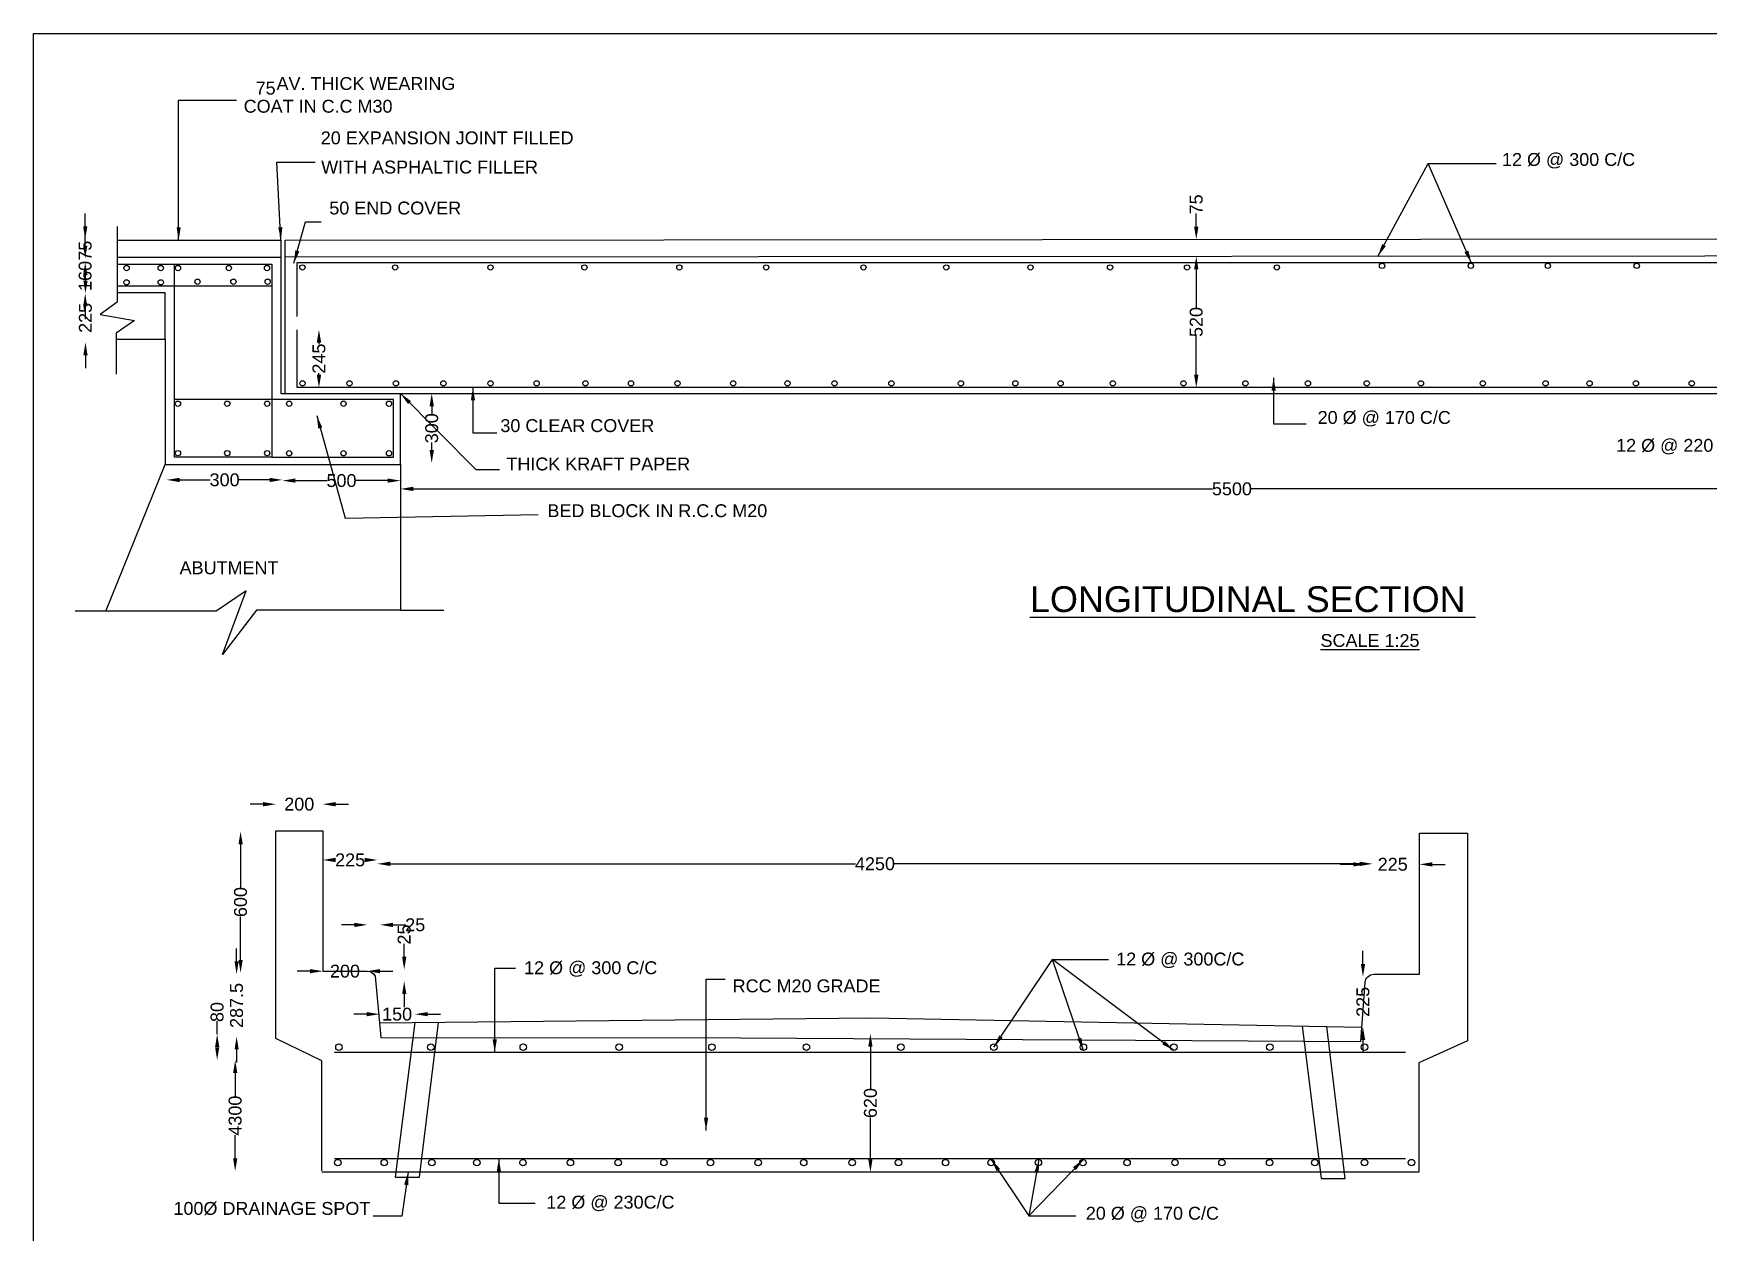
# Model space of a CAD drawing. Header units: millimetres. Extents: x 2520774 to 2546852, y 44349741 to 44366953.
# Drawn here: x 2520774 to 2533786, y 44357641 to 44366953 of the extents above; entities that cross this region are included whole.
import ezdxf

# ---------------------------------------------------------------- set-up
doc = ezdxf.new("R2010")
doc.units = ezdxf.units.MM
doc.header["$MEASUREMENT"] = 0
for name, color, linetype in [('DIMENSION', 7, 'Continuous'), ('DRAWING', 2, 'Continuous'), ('TEXT', 7, 'Continuous')]:
    doc.layers.add(name, color=color, linetype=linetype)
doc.styles.get("Standard").update_dxf_attribs({"font": 'arial.ttf', "height": 100})
doc.dimstyles.get("Standard").update_dxf_attribs({"dimtxt": 100, "dimasz": 100, "dimexe": 0.18, "dimexo": 0.0625, "dimgap": 0.09, "dimtad": 0, "dimdec": 0, "dimzin": 0, "dimdsep": 46, "dimtxsty": 'Standard', "dimcen": 0.09, "dimse1": 1, "dimse2": 1, "dimadec": 0, "dimazin": 0, "dimtfac": 1, "dimtdec": 0, "dimtofl": 0, "dimtmove": 0, "dimatfit": 3, "dimfxl": 1, "dimtolj": 1, "dimtzin": 0, "dimarcsym": 0})

# ---------------------------------------------------------------- blocks, each defined once
blk = doc.blocks.new('*D53')
at = {"layer": 'Defpoints', "color": 0, "transparency": 16777216}
for p in [(2521178, 44364934), (2521186, 44364934), (2521186, 44364554)]:
    blk.add_point(p, dxfattribs=at)
at = {"layer": 'DIMENSION', "color": 0, "lineweight": -2, "transparency": 16777216}
for p, q in [((2521178, 44365034), (2521178, 44365134)), ((2521178, 44364454), (2521178, 44364354))]:
    blk.add_line(p, q, dxfattribs=at)
at = {"layer": 'DIMENSION', "color": 0, "transparency": 16777216}
for points in [[(2521162, 44365034), (2521195, 44365034), (2521178, 44364934)], [(2521162, 44364454), (2521195, 44364454), (2521178, 44364554)]]:
    blk.add_solid(points, dxfattribs=at)
at = {"layer": 'DIMENSION', "color": 0, "transparency": 16777216, "insert": (2521178, 44364744), "char_height": 100, "attachment_point": 5, "rotation": 90}
blk.add_mtext('\\A1;225', dxfattribs=at)
blk = doc.blocks.new('*D54')
at = {"layer": 'Defpoints', "color": 0, "transparency": 16777216}
for p in [(2521176, 44365206), (2521186, 44365206), (2521186, 44364934)]:
    blk.add_point(p, dxfattribs=at)
at = {"layer": 'DIMENSION', "color": 0, "lineweight": -2, "transparency": 16777216}
for p, q in [((2521176, 44365306), (2521176, 44365406)), ((2521176, 44364834), (2521176, 44364734))]:
    blk.add_line(p, q, dxfattribs=at)
at = {"layer": 'DIMENSION', "color": 0, "transparency": 16777216}
for points in [[(2521160, 44365306), (2521193, 44365306), (2521176, 44365206)], [(2521160, 44364834), (2521193, 44364834), (2521176, 44364934)]]:
    blk.add_solid(points, dxfattribs=at)
at = {"layer": 'DIMENSION', "color": 0, "transparency": 16777216, "insert": (2521176, 44365070), "char_height": 100, "attachment_point": 5, "rotation": 90}
blk.add_mtext('\\A1;160', dxfattribs=at)
blk = doc.blocks.new('*D55')
at = {"layer": 'Defpoints', "color": 0, "transparency": 16777216}
for p in [(2521176, 44365356), (2521176, 44365356), (2521176, 44365176)]:
    blk.add_point(p, dxfattribs=at)
at = {"layer": 'DIMENSION', "color": 0, "lineweight": -2, "transparency": 16777216}
for p, q in [((2521176, 44365456), (2521176, 44365556)), ((2521176, 44365076), (2521176, 44364976))]:
    blk.add_line(p, q, dxfattribs=at)
at = {"layer": 'DIMENSION', "color": 0, "transparency": 16777216}
for points in [[(2521160, 44365456), (2521193, 44365456), (2521176, 44365356)], [(2521160, 44365076), (2521193, 44365076), (2521176, 44365176)]]:
    blk.add_solid(points, dxfattribs=at)
at = {"layer": 'DIMENSION', "color": 0, "transparency": 16777216, "insert": (2521176, 44365266), "char_height": 100, "attachment_point": 5, "rotation": 90}
blk.add_mtext('\\A1;75', dxfattribs=at)
blk = doc.blocks.new('*D56')
at = {"layer": 'Defpoints', "color": 0, "transparency": 16777216}
for p in [(2521809, 44363486), (2521809, 44363480), (2522708, 44363480)]:
    blk.add_point(p, dxfattribs=at)
at = {"layer": 'DIMENSION', "color": 0, "lineweight": -2, "transparency": 16777216}
for p, q in [((2521909, 44363486), (2522148, 44363486)), ((2522608, 44363486), (2522369, 44363486))]:
    blk.add_line(p, q, dxfattribs=at)
at = {"layer": 'DIMENSION', "color": 0, "transparency": 16777216}
for points in [[(2521909, 44363502), (2521909, 44363469), (2521809, 44363486)], [(2522608, 44363502), (2522608, 44363469), (2522708, 44363486)]]:
    blk.add_solid(points, dxfattribs=at)
at = {"layer": 'DIMENSION', "color": 0, "transparency": 16777216, "insert": (2522259, 44363486), "char_height": 100, "attachment_point": 5}
blk.add_mtext('\\A1;300', dxfattribs=at)
blk = doc.blocks.new('*D57')
at = {"layer": 'Defpoints', "color": 0, "transparency": 16777216}
for p in [(2522708, 44363486), (2523626, 44363486), (2523626, 44363480)]:
    blk.add_point(p, dxfattribs=at)
at = {"layer": 'DIMENSION', "color": 0, "lineweight": -2, "transparency": 16777216}
for p, q in [((2522808, 44363480), (2523057, 44363480)), ((2523526, 44363480), (2523278, 44363480))]:
    blk.add_line(p, q, dxfattribs=at)
at = {"layer": 'DIMENSION', "color": 0, "transparency": 16777216}
for points in [[(2522808, 44363497), (2522808, 44363464), (2522708, 44363480)], [(2523526, 44363497), (2523526, 44363464), (2523626, 44363480)]]:
    blk.add_solid(points, dxfattribs=at)
at = {"layer": 'DIMENSION', "color": 0, "transparency": 16777216, "insert": (2523167, 44363480), "char_height": 100, "attachment_point": 5}
blk.add_mtext('\\A1;500', dxfattribs=at)
blk = doc.blocks.new('*D58')
at = {"layer": 'Defpoints', "color": 0, "transparency": 16777216}
for p in [(2522823, 44364652), (2522823, 44364203), (2522992, 44364203)]:
    blk.add_point(p, dxfattribs=at)
at = {"layer": 'DIMENSION', "color": 0, "lineweight": -2, "transparency": 16777216}
for p, q in [((2522992, 44364552), (2522992, 44364540)), ((2522992, 44364303), (2522992, 44364316))]:
    blk.add_line(p, q, dxfattribs=at)
at = {"layer": 'DIMENSION', "color": 0, "transparency": 16777216}
for points in [[(2522975, 44364552), (2523009, 44364552), (2522992, 44364652)], [(2522975, 44364303), (2523009, 44364303), (2522992, 44364203)]]:
    blk.add_solid(points, dxfattribs=at)
at = {"layer": 'DIMENSION', "color": 0, "transparency": 16777216, "insert": (2522992, 44364428), "char_height": 100, "attachment_point": 5, "rotation": 90}
blk.add_mtext('\\A1;245', dxfattribs=at)
blk = doc.blocks.new('*D59')
at = {"layer": 'Defpoints', "color": 0, "transparency": 16777216}
for p in [(2523868, 44364157), (2523868, 44364157), (2523868, 44363618)]:
    blk.add_point(p, dxfattribs=at)
at = {"layer": 'DIMENSION', "color": 0, "lineweight": -2, "transparency": 16777216}
for p, q in [((2523868, 44364057), (2523868, 44363997)), ((2523868, 44363718), (2523868, 44363777))]:
    blk.add_line(p, q, dxfattribs=at)
at = {"layer": 'DIMENSION', "color": 0, "transparency": 16777216}
for points in [[(2523851, 44364057), (2523885, 44364057), (2523868, 44364157)], [(2523851, 44363718), (2523885, 44363718), (2523868, 44363618)]]:
    blk.add_solid(points, dxfattribs=at)
at = {"layer": 'DIMENSION', "color": 0, "transparency": 16777216, "insert": (2523868, 44363887), "char_height": 100, "attachment_point": 5, "rotation": 90}
blk.add_mtext('\\A1;300', dxfattribs=at)
blk = doc.blocks.new('*D60')
at = {"layer": 'Defpoints', "color": 0, "transparency": 16777216}
for p in [(2529807, 44365221), (2529807, 44365221), (2529808, 44364203)]:
    blk.add_point(p, dxfattribs=at)
at = {"layer": 'DIMENSION', "color": 0, "lineweight": -2, "transparency": 16777216}
for p, q in [((2529807, 44365121), (2529807, 44364823)), ((2529807, 44364303), (2529807, 44364602))]:
    blk.add_line(p, q, dxfattribs=at)
at = {"layer": 'DIMENSION', "color": 0, "transparency": 16777216}
for points in [[(2529790, 44365121), (2529824, 44365121), (2529807, 44365221)], [(2529790, 44364303), (2529824, 44364303), (2529807, 44364203)]]:
    blk.add_solid(points, dxfattribs=at)
at = {"layer": 'DIMENSION', "color": 0, "transparency": 16777216, "insert": (2529807, 44364712), "char_height": 100, "attachment_point": 5, "rotation": 90}
blk.add_mtext('\\A1;520', dxfattribs=at)
blk = doc.blocks.new('*D61')
at = {"layer": 'Defpoints', "color": 0, "transparency": 16777216}
for p in [(2529807, 44365354), (2529807, 44365354), (2529807, 44365221)]:
    blk.add_point(p, dxfattribs=at)
at = {"layer": 'DIMENSION', "color": 0, "lineweight": -2, "transparency": 16777216}
for p, q in [((2529807, 44365454), (2529807, 44365554)), ((2529807, 44365121), (2529807, 44365021))]:
    blk.add_line(p, q, dxfattribs=at)
at = {"layer": 'DIMENSION', "color": 0, "transparency": 16777216}
for points in [[(2529790, 44365454), (2529824, 44365454), (2529807, 44365354)], [(2529790, 44365121), (2529824, 44365121), (2529807, 44365221)]]:
    blk.add_solid(points, dxfattribs=at)
at = {"layer": 'DIMENSION', "color": 0, "transparency": 16777216, "insert": (2529807, 44365626), "char_height": 100, "attachment_point": 5, "rotation": 90}
blk.add_mtext('\\A1;75', dxfattribs=at)
blk = doc.blocks.new('*D69')
at = {"layer": 'Defpoints', "color": 0, "transparency": 16777216}
for p in [(2523626, 44363416), (2523626, 44363347), (2536542, 44363347)]:
    blk.add_point(p, dxfattribs=at)
at = {"layer": 'DIMENSION', "color": 0, "lineweight": -2, "transparency": 16777216}
for p, q in [((2523726, 44363416), (2529934, 44363416)), ((2536442, 44363416), (2530233, 44363416))]:
    blk.add_line(p, q, dxfattribs=at)
at = {"layer": 'DIMENSION', "color": 0, "transparency": 16777216}
for points in [[(2523726, 44363433), (2523726, 44363399), (2523626, 44363416)], [(2536442, 44363433), (2536442, 44363399), (2536542, 44363416)]]:
    blk.add_solid(points, dxfattribs=at)
at = {"layer": 'DIMENSION', "color": 0, "transparency": 16777216, "insert": (2530084, 44363416), "char_height": 100, "attachment_point": 5}
blk.add_mtext('\\A1;5500', dxfattribs=at)
blk = doc.blocks.new('*D70')
at = {"layer": 'Defpoints', "color": 0, "transparency": 16777216}
for p in [(2522657, 44360967), (2522657, 44360761), (2523022, 44360761)]:
    blk.add_point(p, dxfattribs=at)
at = {"layer": 'DIMENSION', "color": 0, "lineweight": -2, "transparency": 16777216}
for p, q in [((2522557, 44360967), (2522457, 44360967)), ((2523122, 44360967), (2523222, 44360967))]:
    blk.add_line(p, q, dxfattribs=at)
at = {"layer": 'DIMENSION', "color": 0, "transparency": 16777216}
for points in [[(2522557, 44360984), (2522557, 44360950), (2522657, 44360967)], [(2523122, 44360984), (2523122, 44360950), (2523022, 44360967)]]:
    blk.add_solid(points, dxfattribs=at)
at = {"layer": 'DIMENSION', "color": 0, "transparency": 16777216, "insert": (2522839, 44360967), "char_height": 100, "attachment_point": 5}
blk.add_mtext('\\A1;200', dxfattribs=at)
blk = doc.blocks.new('*D71')
at = {"layer": 'Defpoints', "color": 0, "transparency": 16777216}
for p in [(2523022, 44360526), (2523446, 44360534), (2523446, 44360526)]:
    blk.add_point(p, dxfattribs=at)
at = {"layer": 'DIMENSION', "color": 0, "lineweight": -2, "transparency": 16777216}
for p, q in [((2523122, 44360534), (2523122, 44360534)), ((2523346, 44360534), (2523346, 44360534))]:
    blk.add_line(p, q, dxfattribs=at)
at = {"layer": 'DIMENSION', "color": 0, "transparency": 16777216}
for points in [[(2523122, 44360551), (2523122, 44360517), (2523022, 44360534)], [(2523346, 44360551), (2523346, 44360517), (2523446, 44360534)]]:
    blk.add_solid(points, dxfattribs=at)
at = {"layer": 'DIMENSION', "color": 0, "transparency": 16777216, "insert": (2523234, 44360534), "char_height": 100, "attachment_point": 5}
blk.add_mtext('\\A1;225', dxfattribs=at)
blk = doc.blocks.new('*D72')
at = {"layer": 'Defpoints', "color": 0, "transparency": 16777216}
for p in [(2523446, 44360534), (2531176, 44360534), (2531176, 44360504)]:
    blk.add_point(p, dxfattribs=at)
at = {"layer": 'DIMENSION', "color": 0, "lineweight": -2, "transparency": 16777216}
for p, q in [((2523546, 44360504), (2527160, 44360504)), ((2531076, 44360504), (2527462, 44360504))]:
    blk.add_line(p, q, dxfattribs=at)
at = {"layer": 'DIMENSION', "color": 0, "transparency": 16777216}
for points in [[(2523546, 44360521), (2523546, 44360487), (2523446, 44360504)], [(2531076, 44360521), (2531076, 44360487), (2531176, 44360504)]]:
    blk.add_solid(points, dxfattribs=at)
at = {"layer": 'DIMENSION', "color": 0, "transparency": 16777216, "insert": (2527311, 44360504), "char_height": 100, "attachment_point": 5}
blk.add_mtext('\\A1;4250', dxfattribs=at)
blk = doc.blocks.new('*D73')
at = {"layer": 'Defpoints', "color": 0, "transparency": 16777216}
for p in [(2531540, 44360500), (2531126, 44360496), (2531540, 44360496)]:
    blk.add_point(p, dxfattribs=at)
at = {"layer": 'DIMENSION', "color": 0, "lineweight": -2, "transparency": 16777216}
for p, q in [((2531026, 44360500), (2530926, 44360500)), ((2531640, 44360500), (2531740, 44360500))]:
    blk.add_line(p, q, dxfattribs=at)
at = {"layer": 'DIMENSION', "color": 0, "transparency": 16777216}
for points in [[(2531026, 44360516), (2531026, 44360483), (2531126, 44360500)], [(2531640, 44360516), (2531640, 44360483), (2531540, 44360500)]]:
    blk.add_solid(points, dxfattribs=at)
at = {"layer": 'DIMENSION', "color": 0, "transparency": 16777216, "insert": (2531333, 44360500), "char_height": 100, "attachment_point": 5}
blk.add_mtext('\\A1;225', dxfattribs=at)
blk = doc.blocks.new('*D74')
at = {"layer": 'Defpoints', "color": 0, "transparency": 16777216}
for p in [(2531140, 44359627), (2531093, 44359237), (2531102, 44359237)]:
    blk.add_point(p, dxfattribs=at)
at = {"layer": 'DIMENSION', "color": 0, "lineweight": -2, "transparency": 16777216}
for p, q in [((2531102, 44359727), (2531102, 44359827)), ((2531102, 44359137), (2531102, 44359037))]:
    blk.add_line(p, q, dxfattribs=at)
at = {"layer": 'DIMENSION', "color": 0, "transparency": 16777216}
for points in [[(2531085, 44359727), (2531119, 44359727), (2531102, 44359627)], [(2531085, 44359137), (2531119, 44359137), (2531102, 44359237)]]:
    blk.add_solid(points, dxfattribs=at)
at = {"layer": 'DIMENSION', "color": 0, "transparency": 16777216, "insert": (2531102, 44359432), "char_height": 100, "attachment_point": 5, "rotation": 90}
blk.add_mtext('\\A1;225', dxfattribs=at)
blk = doc.blocks.new('*D78')
at = {"layer": 'Defpoints', "color": 0, "transparency": 16777216}
for p in [(2522341, 44358980), (2522341, 44358980), (2522311, 44358117)]:
    blk.add_point(p, dxfattribs=at)
at = {"layer": 'DIMENSION', "color": 0, "lineweight": -2, "transparency": 16777216}
for p, q in [((2522341, 44358880), (2522341, 44358699)), ((2522341, 44358217), (2522341, 44358397))]:
    blk.add_line(p, q, dxfattribs=at)
at = {"layer": 'DIMENSION', "color": 0, "transparency": 16777216}
for points in [[(2522325, 44358880), (2522358, 44358880), (2522341, 44358980)], [(2522325, 44358217), (2522358, 44358217), (2522341, 44358117)]]:
    blk.add_solid(points, dxfattribs=at)
at = {"layer": 'DIMENSION', "color": 0, "transparency": 16777216, "insert": (2522341, 44358548), "char_height": 100, "attachment_point": 5, "rotation": 90}
blk.add_mtext('\\A1;4300', dxfattribs=at)
blk = doc.blocks.new('*D79')
at = {"layer": 'Defpoints', "color": 0, "transparency": 16777216}
for p in [(2522201, 44359181), (2522342, 44359181), (2522342, 44358980)]:
    blk.add_point(p, dxfattribs=at)
at = {"layer": 'DIMENSION', "color": 0, "lineweight": -2, "transparency": 16777216}
for p, q in [((2522201, 44359181), (2522201, 44359281)), ((2522201, 44359080), (2522201, 44359081))]:
    blk.add_line(p, q, dxfattribs=at)
at = {"layer": 'DIMENSION', "color": 0, "transparency": 16777216}
for points in [[(2522185, 44359081), (2522218, 44359081), (2522201, 44359181)], [(2522185, 44359080), (2522218, 44359080), (2522201, 44358980)]]:
    blk.add_solid(points, dxfattribs=at)
at = {"layer": 'DIMENSION', "color": 0, "transparency": 16777216, "insert": (2522201, 44359353), "char_height": 100, "attachment_point": 5, "rotation": 90}
blk.add_mtext('\\A1;80', dxfattribs=at)
blk = doc.blocks.new('*D80')
at = {"layer": 'Defpoints', "color": 0, "transparency": 16777216}
for p in [(2522343, 44359647), (2522352, 44359647), (2522343, 44359162)]:
    blk.add_point(p, dxfattribs=at)
at = {"layer": 'DIMENSION', "color": 0, "lineweight": -2, "transparency": 16777216}
for p, q in [((2522352, 44359747), (2522352, 44359847)), ((2522352, 44359062), (2522352, 44358962))]:
    blk.add_line(p, q, dxfattribs=at)
at = {"layer": 'DIMENSION', "color": 0, "transparency": 16777216}
for points in [[(2522336, 44359747), (2522369, 44359747), (2522352, 44359647)], [(2522336, 44359062), (2522369, 44359062), (2522352, 44359162)]]:
    blk.add_solid(points, dxfattribs=at)
at = {"layer": 'DIMENSION', "color": 0, "transparency": 16777216, "insert": (2522352, 44359404), "char_height": 100, "attachment_point": 5, "rotation": 90}
blk.add_mtext('\\A1;287.5', dxfattribs=at)
blk = doc.blocks.new('*D81')
at = {"layer": 'Defpoints', "color": 0, "transparency": 16777216}
for p in [(2522354, 44360756), (2522383, 44360756), (2522354, 44359658)]:
    blk.add_point(p, dxfattribs=at)
at = {"layer": 'DIMENSION', "color": 0, "lineweight": -2, "transparency": 16777216}
for p, q in [((2522383, 44360656), (2522383, 44360318)), ((2522383, 44359758), (2522383, 44360096))]:
    blk.add_line(p, q, dxfattribs=at)
at = {"layer": 'DIMENSION', "color": 0, "transparency": 16777216}
for points in [[(2522367, 44360656), (2522400, 44360656), (2522383, 44360756)], [(2522367, 44359758), (2522400, 44359758), (2522383, 44359658)]]:
    blk.add_solid(points, dxfattribs=at)
at = {"layer": 'DIMENSION', "color": 0, "transparency": 16777216, "insert": (2522383, 44360207), "char_height": 100, "attachment_point": 5, "rotation": 90}
blk.add_mtext('\\A1;600', dxfattribs=at)
blk = doc.blocks.new('*D82')
at = {"layer": 'Defpoints', "color": 0, "transparency": 16777216}
for p in [(2523022, 44359670), (2523022, 44359670), (2523367, 44359670)]:
    blk.add_point(p, dxfattribs=at)
at = {"layer": 'DIMENSION', "color": 0, "lineweight": -2, "transparency": 16777216}
for p, q in [((2522922, 44359670), (2522822, 44359670)), ((2523467, 44359670), (2523567, 44359670))]:
    blk.add_line(p, q, dxfattribs=at)
at = {"layer": 'DIMENSION', "color": 0, "transparency": 16777216}
for points in [[(2522922, 44359687), (2522922, 44359654), (2523022, 44359670)], [(2523467, 44359687), (2523467, 44359654), (2523367, 44359670)]]:
    blk.add_solid(points, dxfattribs=at)
at = {"layer": 'DIMENSION', "color": 0, "transparency": 16777216, "insert": (2523194, 44359670), "char_height": 100, "attachment_point": 5}
blk.add_mtext('\\A1;200', dxfattribs=at)
blk = doc.blocks.new('*D83')
at = {"layer": 'Defpoints', "color": 0, "transparency": 16777216}
for p in [(2523467, 44360030), (2523367, 44359670), (2523467, 44359670)]:
    blk.add_point(p, dxfattribs=at)
at = {"layer": 'DIMENSION', "color": 0, "lineweight": -2, "transparency": 16777216}
for p, q in [((2523267, 44360030), (2523167, 44360030)), ((2523567, 44360030), (2523667, 44360030))]:
    blk.add_line(p, q, dxfattribs=at)
at = {"layer": 'DIMENSION', "color": 0, "transparency": 16777216}
for points in [[(2523267, 44360046), (2523267, 44360013), (2523367, 44360030)], [(2523567, 44360046), (2523567, 44360013), (2523467, 44360030)]]:
    blk.add_solid(points, dxfattribs=at)
at = {"layer": 'DIMENSION', "color": 0, "transparency": 16777216, "insert": (2523740, 44360030), "char_height": 100, "attachment_point": 5}
blk.add_mtext('\\A1;25', dxfattribs=at)
blk = doc.blocks.new('*D84')
at = {"layer": 'Defpoints', "color": 0, "transparency": 16777216}
for p in [(2523604, 44359682), (2523604, 44359592), (2523654, 44359682)]:
    blk.add_point(p, dxfattribs=at)
at = {"layer": 'DIMENSION', "color": 0, "lineweight": -2, "transparency": 16777216}
for p, q in [((2523654, 44359782), (2523654, 44359882)), ((2523654, 44359492), (2523654, 44359392))]:
    blk.add_line(p, q, dxfattribs=at)
at = {"layer": 'DIMENSION', "color": 0, "transparency": 16777216}
for points in [[(2523638, 44359782), (2523671, 44359782), (2523654, 44359682)], [(2523638, 44359492), (2523671, 44359492), (2523654, 44359592)]]:
    blk.add_solid(points, dxfattribs=at)
at = {"layer": 'DIMENSION', "color": 0, "transparency": 16777216, "insert": (2523654, 44359955), "char_height": 100, "attachment_point": 5, "rotation": 90}
blk.add_mtext('\\A1;25', dxfattribs=at)
blk = doc.blocks.new('*D85')
at = {"layer": 'Defpoints', "color": 0, "transparency": 16777216}
for p in [(2523462, 44359336), (2523462, 44359268), (2523737, 44359271)]:
    blk.add_point(p, dxfattribs=at)
at = {"layer": 'DIMENSION', "color": 0, "lineweight": -2, "transparency": 16777216}
for p, q in [((2523362, 44359336), (2523262, 44359336)), ((2523837, 44359336), (2523937, 44359336))]:
    blk.add_line(p, q, dxfattribs=at)
at = {"layer": 'DIMENSION', "color": 0, "transparency": 16777216}
for points in [[(2523362, 44359353), (2523362, 44359320), (2523462, 44359336)], [(2523837, 44359353), (2523837, 44359320), (2523737, 44359336)]]:
    blk.add_solid(points, dxfattribs=at)
at = {"layer": 'DIMENSION', "color": 0, "transparency": 16777216, "insert": (2523599, 44359336), "char_height": 100, "attachment_point": 5}
blk.add_mtext('\\A1;150', dxfattribs=at)
blk = doc.blocks.new('*D86')
at = {"layer": 'Defpoints', "color": 0, "transparency": 16777216}
for p in [(2527276, 44359184), (2527276, 44359184), (2527276, 44358109)]:
    blk.add_point(p, dxfattribs=at)
at = {"layer": 'DIMENSION', "color": 0, "lineweight": -2, "transparency": 16777216}
for p, q in [((2527276, 44359084), (2527276, 44358757)), ((2527276, 44358209), (2527276, 44358535))]:
    blk.add_line(p, q, dxfattribs=at)
at = {"layer": 'DIMENSION', "color": 0, "transparency": 16777216}
for points in [[(2527259, 44359084), (2527292, 44359084), (2527276, 44359184)], [(2527259, 44358209), (2527292, 44358209), (2527276, 44358109)]]:
    blk.add_solid(points, dxfattribs=at)
at = {"layer": 'DIMENSION', "color": 0, "transparency": 16777216, "insert": (2527276, 44358646), "char_height": 100, "attachment_point": 5, "rotation": 90}
blk.add_mtext('\\A1;620', dxfattribs=at)

msp = doc.modelspace()

# ---------------------------------------------------------------- linework, layer by layer
at = {"layer": 'DIMENSION', "color": 0}
msp.add_lwpolyline([(2546783.5, 44349740.7), (2520774.5, 44349740.7), (2520774.5, 44366953), (2546783.5, 44366953)], close=True, dxfattribs=at)
at = {"layer": 'DRAWING', "color": 0}
for points in [[(2521423.9, 44365454), (2521423.9, 44364866.4), (2521293.4, 44364771.6), (2521558.6, 44364724.2), (2521417.4, 44364626.2), (2521417.4, 44364307.6)], [(2521423.9, 44365348.6), (2522696.9, 44365348.6), (2522696.9, 44364156.7), (2537451.9, 44364156.7), (2537451.9, 44365360.1), (2538730.1, 44365360.1), (2538730.1, 44365445.3)], [(2522729.6, 44365348.6), (2537435.4, 44365360.1), (2537435.4, 44364156.7)], [(2522729.6, 44364156.7), (2522729.6, 44365348.6)], [(2521423.9, 44365216.1), (2522696.9, 44365216.1)], [(2537435.4, 44365225.5), (2522729.6, 44365216.8)], [(2521423.9, 44365160.2), (2522627, 44365160.2), (2522627, 44363661.8), (2521869.4, 44363661.8), (2521869.4, 44365160.2)], [(2522823.4, 44365175), (2537355.3, 44365175), (2537355.3, 44364807.5)], [(2522823.4, 44364755.5), (2522823.4, 44365175)], [(2521417.4, 44364577.7), (2521797.9, 44364577.7), (2521797.9, 44364938.5), (2521423.9, 44364938.5)], [(2521423.9, 44364994), (2522627, 44364994)], [(2521797.9, 44364577.7), (2521797.9, 44363605.3), (2523625.9, 44363605.3), (2523625.9, 44364156.7)], [(2537352.3, 44364642.6), (2537352.3, 44364203.4), (2522823.4, 44364203.4), (2522823.4, 44364652.4)], [(2522627, 44363661.8), (2523571.1, 44363661.8), (2523571.1, 44364109.1), (2521869.4, 44364109.1)], [(2521336.8, 44362466.9), (2521797.9, 44363605.3)], [(2523625.9, 44363605.3), (2523625.9, 44362474.2), (2523962.2, 44362474.2)], [(2523625.9, 44362474.2), (2522506.2, 44362474.2), (2522242.5, 44362130.3), (2522425.6, 44362625.4), (2522193.7, 44362466.9), (2521097.6, 44362466.9)], [(2523461.8, 44359268.3), (2527283.7, 44359306.7), (2531093.5, 44359236.6)], [(2523736.6, 44359271.1), (2523583.2, 44358070.7), (2523772.2, 44358070.7), (2523919.7, 44359272.9)], [(2530630.2, 44359245.2), (2530777.2, 44358061.2), (2530963.2, 44358061.2), (2530820.7, 44359241.7)], [(2523113.2, 44359040.7), (2531432.7, 44359040.7)], [(2523113.2, 44358214.2), (2531432.7, 44358214.2)]]:
    msp.add_lwpolyline(points, dxfattribs=at)
msp.add_lwpolyline([(2523015.2, 44358120.7), (2523015.2, 44358974.7), (2522657.2, 44359146.7), (2522657.2, 44360760.7), (2523021.7, 44360760.7), (2523021.7, 44359670.2), (2523366.7, 44359670.2, -0.2782393), (2523429.7, 44359632.2), (2523471.7, 44359156.2), (2526270.2, 44359152.7), (2531085.2, 44359123.7), (2531118.7, 44359582.2, -0.3807554), (2531185.7, 44359647.2), (2531540.2, 44359647.2), (2531540.2, 44360742.2), (2531912.7, 44360742.2), (2531912.7, 44359129.7), (2531536.7, 44358958.2), (2531536.7, 44358108.7), (2523015.2, 44358108.7)], format="xyb", dxfattribs=at)
for centre, radius in [((2521498, 44365131), 20.5), ((2521763, 44365131), 20.5), ((2521897, 44365131), 20.5), ((2522291.5, 44365131), 20.5), ((2522588.5, 44365131), 20.5), ((2522863.5, 44365136), 20.5), ((2523583.5, 44365136), 20.5), ((2524324.5, 44365136), 20.5), ((2525054, 44365136), 20.5), ((2525791.5, 44365136), 20.5), ((2526466, 44365136), 20.5), ((2527221.5, 44365136), 20.5), ((2527865, 44365136), 20.5), ((2528519.5, 44365136), 20.5), ((2529137.5, 44365136), 20.5), ((2529735.5, 44365136), 20.5), ((2530433, 44365136), 20.5), ((2531250, 44365148.5), 20.5), ((2531940, 44365148.5), 20.5), ((2532537.5, 44365148.5), 20.5), ((2533228.5, 44365148.5), 20.5), ((2521498, 44365020.5), 20.5), ((2521763, 44365020.5), 20.5), ((2522048, 44365025), 20.5), ((2522327.5, 44365025), 20.5), ((2522593.5, 44365025), 20.5), ((2522864.5, 44364236), 20.5), ((2523229, 44364236), 20.5), ((2523590, 44364236), 20.5), ((2523958.5, 44364236), 20.5), ((2524325, 44364236), 20.5), ((2524683, 44364236), 20.5), ((2525062, 44364236), 20.5), ((2525416, 44364236), 20.5), ((2525777, 44364236), 20.5), ((2526210, 44364236), 20.5), ((2526632, 44364236), 20.5), ((2526997, 44364236), 20.5), ((2527438.5, 44364236), 20.5), ((2527979, 44364236), 20.5), ((2528401.5, 44364236), 20.5), ((2528753, 44364236), 20.5), ((2529158.5, 44364236), 20.5), ((2529707.5, 44364236), 20.5), ((2530188.5, 44364236), 20.5), ((2530674.5, 44364236), 20.5), ((2531131, 44364236), 20.5), ((2531552, 44364236), 20.5), ((2532032.5, 44364236), 20.5), ((2532520.5, 44364236), 20.5), ((2532862.5, 44364236), 20.5), ((2533222.5, 44364236), 20.5), ((2533656, 44364236), 20.5), ((2521896.5, 44364077.5), 20.5), ((2522279.5, 44364077.5), 20.5), ((2522590, 44364077.5), 20.5), ((2522760.5, 44364077.5), 20.5), ((2523183, 44364077.5), 20.5), ((2523536, 44364077.5), 20.5), ((2521896.5, 44363693.5), 20.5), ((2522279.5, 44363693.5), 20.5), ((2522590, 44363693.5), 20.5), ((2522760.5, 44363692.5), 20.5), ((2523183, 44363692.5), 20.5), ((2523536, 44363692.5), 20.5), ((2523147.2, 44359079.7), 25.2), ((2523860.7, 44359079.7), 25.2), ((2524579.2, 44359079.7), 25.2), ((2525324.2, 44359079.7), 25.2), ((2526044.7, 44359079.7), 25.2), ((2526778.2, 44359079.7), 25.2), ((2527511.7, 44359079.7), 25.2), ((2528234.2, 44359079.7), 25.2), ((2528930.2, 44359079.7), 25.2), ((2529633.2, 44359079.7), 25.2), ((2530378.2, 44359079.7), 25.2), ((2531113.7, 44359079.7), 25.2), ((2523138.2, 44358183.2), 25.2), ((2523499.2, 44358183.2), 25.2), ((2523868.2, 44358183.2), 25.2), ((2524218.7, 44358183.2), 25.2), ((2524576.7, 44358183.2), 25.2), ((2524945.2, 44358183.2), 25.2), ((2525315.7, 44358183.2), 25.2), ((2525671.7, 44358183.2), 25.2), ((2526033.2, 44358183.2), 25.2), ((2526403.7, 44358183.2), 25.2), ((2526757.7, 44358183.2), 25.2), ((2527134.2, 44358183.2), 25.2), ((2527493.7, 44358183.2), 25.2), ((2527859.7, 44358183.2), 25.2), ((2528214.2, 44358183.2), 25.2), ((2528580.7, 44358183.2), 25.2), ((2528926.7, 44358183.2), 25.2), ((2529269.2, 44358183.2), 25.2), ((2529641.7, 44358183.2), 25.2), ((2530006.2, 44358183.2), 25.2), ((2530376.7, 44358183.2), 25.2), ((2530727.7, 44358183.2), 25.2), ((2531114.2, 44358183.2), 25.2), ((2531478.7, 44358183.2), 25.2)]:
    msp.add_circle(centre, radius, dxfattribs=at)

# ---------------------------------------------------------------- texts
at = {"layer": 'TEXT', "color": 0}
for s, height, p in [('AV. THICK WEARING ', 100, (2522662.3, 44366514.4)), ('75', 100, (2522500, 44366478.5)), ('COAT IN C.C M30', 100, (2522406.9, 44366338)), ('20 EXPANSION JOINT FILLED', 100, (2523006, 44366092.3)), ('WITH ASPHALTIC FILLER', 100, (2523009.2, 44365865.6)), ('12 Ø @ 300 C/C', 100, (2532181.9, 44365924.7)), ('50 END COVER', 100, (2523072.3, 44365547.4)), ('20 Ø @ 170 C/C', 100, (2530749.9, 44363920.9)), ('30 CLEAR COVER   ', 100, (2524401.2, 44363857.6)), ('12 Ø @ 220 C/C', 100, (2533068.4, 44363704.1)), ('THICK KRAFT PAPER', 100, (2524447.8, 44363559.6)), ('BED BLOCK IN R.C.C M20', 100, (2524766.6, 44363196.7)), ('ABUTMENT ', 100, (2521909.3, 44362753.2)), ('%%ULONGITUDINAL SECTION ', 200, (2528515.1, 44362459.7)), ('%%USCALE 1:25', 100, (2530772.2, 44362188.7)), ('12 Ø @ 300 C/C', 100, (2524585.5, 44359647)), ('12 Ø @ 300C/C', 100, (2529184.9, 44359714.6)), ('RCC M20 GRADE', 100, (2526205.3, 44359506)), ('12 Ø @ 230C/C', 100, (2524758.4, 44357826.1)), ('100Ø DRAINAGE SPOT', 100, (2521861.7, 44357777.6)), ('20 Ø @ 170 C/C', 100, (2528948.8, 44357740.2))]:
    msp.add_text(s, height=height, dxfattribs=at).set_placement(p)

# ---------------------------------------------------------------- dimensions: what is measured, and where the dimension line sits
at = {"layer": 'DIMENSION', "color": 0}
for base, p1, p2, text, picture, middle in [((2529806.9, 44365354.2), (2529806.9, 44365221), (2529806.9, 44365354.2), '75', '*D61', (2529806.9, 44365625.9)), ((2521176.5, 44365356), (2521176.5, 44365175.6), (2521176.5, 44365356), '75', '*D55', (2521176.5, 44365265.8)), ((2521176.5, 44365206), (2521185.5, 44364934), (2521185.5, 44365206), '160', '*D54', (2521176.5, 44365070)), ((2529806.9, 44365221), (2529807.5, 44364203.4), (2529806.9, 44365221), '520', '*D60', (2529806.9, 44364712.2)), ((2521178.5, 44364934), (2521185.5, 44364554), (2521185.5, 44364934), '225', '*D53', (2521178.5, 44364744)), ((2522992, 44364203.4), (2522823.4, 44364652.4), (2522823.4, 44364203.4), '245', '*D58', (2522992, 44364427.9)), ((2523868, 44364156.7), (2523868, 44363617.5), (2523868, 44364156.7), '300', '*D59', (2523868, 44363887.1)), ((2522383.5, 44360756), (2522354.4, 44359658.2), (2522354.4, 44360756), '600', '*D81', (2522383.5, 44360207.1)), ((2523654.5, 44359682), (2523604.5, 44359592), (2523604.5, 44359682), '25', '*D84', (2523654.5, 44359954.9)), ((2522352.5, 44359647), (2522343, 44359161.5), (2522343, 44359647), '287.5', '*D80', (2522352.5, 44359404.2)), ((2531102, 44359236.6), (2531139.8, 44359627.5), (2531093.5, 44359236.6), '225', '*D74', (2531102, 44359432.1)), ((2522201.5, 44359181), (2522341.5, 44358979.5), (2522341.5, 44359181), '80', '*D79', (2522201.5, 44359352.6)), ((2527275.7, 44359183.5), (2527276, 44358108.7), (2527276, 44359183.5), '620', '*D86', (2527275.7, 44358646.1)), ((2522341.5, 44358979.5), (2522311, 44358117), (2522341.5, 44358979.5), '4300', '*D78', (2522341.5, 44358548.2))]:
    dim = msp.add_linear_dim(base=base, p1=p1, p2=p2, angle=90, text=text, dimstyle='Standard', dxfattribs=at)
    dim.commit()
    dim.dimension.update_dxf_attribs({"geometry": picture, "text_midpoint": middle})
for base, p1, p2, text, picture, middle in [((2521809, 44363485.5), (2522708.5, 44363480.5), (2521809, 44363480.5), '300', '*D56', (2522258.8, 44363485.5)), ((2523625.9, 44363480.5), (2522708.5, 44363485.5), (2523625.9, 44363485.5), '500', '*D57', (2523167.2, 44363480.5)), ((2523625.9, 44363416), (2536541.6, 44363347), (2523625.9, 44363347), '5500', '*D69', (2530083.7, 44363416)), ((2522657.2, 44360967), (2523021.7, 44360760.7), (2522657.2, 44360760.7), '200', '*D70', (2522839.5, 44360967)), ((2523446.5, 44360534), (2523021.7, 44360525.5), (2523446.5, 44360525.5), '225', '*D71', (2523234.1, 44360534)), ((2531175.5, 44360504), (2523446.5, 44360534), (2531175.5, 44360534), '4250', '*D72', (2527311, 44360504)), ((2531540.2, 44360499.5), (2531125.5, 44360495.7), (2531540.2, 44360495.7), '225', '*D73', (2531332.9, 44360499.5)), ((2523466.7, 44360029.5), (2523366.7, 44359670.2), (2523466.7, 44359670.2), '25', '*D83', (2523739.6, 44360029.5)), ((2523021.7, 44359670.2), (2523366.7, 44359670.2), (2523021.7, 44359670.2), '200', '*D82', (2523194.2, 44359670.2)), ((2523461.8, 44359336.5), (2523736.6, 44359271.1), (2523461.8, 44359268.3), '150', '*D85', (2523599.2, 44359336.5))]:
    dim = msp.add_linear_dim(base=base, p1=p1, p2=p2, text=text, dimstyle='Standard', dxfattribs=at)
    dim.commit()
    dim.dimension.update_dxf_attribs({"geometry": picture, "text_midpoint": middle})

# ---------------------------------------------------------------- leaders
for points in [[(2521902, 44365348.6), (2521902, 44366435.5), (2522351, 44366435.5)], [(2522696.9, 44365348.6), (2522666, 44365954), (2522961.5, 44365954)], [(2531217.5, 44365221.8), (2531609, 44365942.5), (2532135.5, 44365942.5)], [(2531944.9, 44365168.4), (2531609, 44365942.5)], [(2522797, 44365168.5), (2522888, 44365489), (2523010, 44365489)], [(2530408, 44364279.5), (2530408, 44363920.5), (2530660, 44363920.5)], [(2523625.9, 44364156.7), (2524209.5, 44363565.5), (2524393.5, 44363565.5)], [(2524188, 44364203.4), (2524188, 44363850.5), (2524372.5, 44363850.5)], [(2522975.5, 44363985), (2523195, 44363187.5), (2524694, 44363218)], [(2528234.2, 44359079.7), (2528690, 44359760), (2529124, 44359760)], [(2529633.2, 44359054.5), (2528690, 44359760)], [(2528930.2, 44359054.5), (2528690, 44359760)], [(2524357.5, 44359040.7), (2524357.5, 44359692.5), (2524518.5, 44359692.5)], [(2525999, 44358433), (2525999, 44359607.5), (2526147.5, 44359607.5)], [(2524389.5, 44358214.2), (2524389.5, 44357868.5), (2524670.5, 44357868.5)], [(2528214.2, 44358208.5), (2528505.5, 44357770.5), (2528872.5, 44357770.5)], [(2528930, 44358208.2), (2528505.5, 44357770.5)], [(2528585.2, 44358208), (2528505.5, 44357770.5)], [(2523684, 44358108.7), (2523635, 44357768), (2523412.5, 44357768)]]:
    msp.add_leader(points, dimstyle='Standard', override={"dimgap": 0.09, "dimtad": 0}, dxfattribs=at)

doc.saveas('drawing.dxf')
